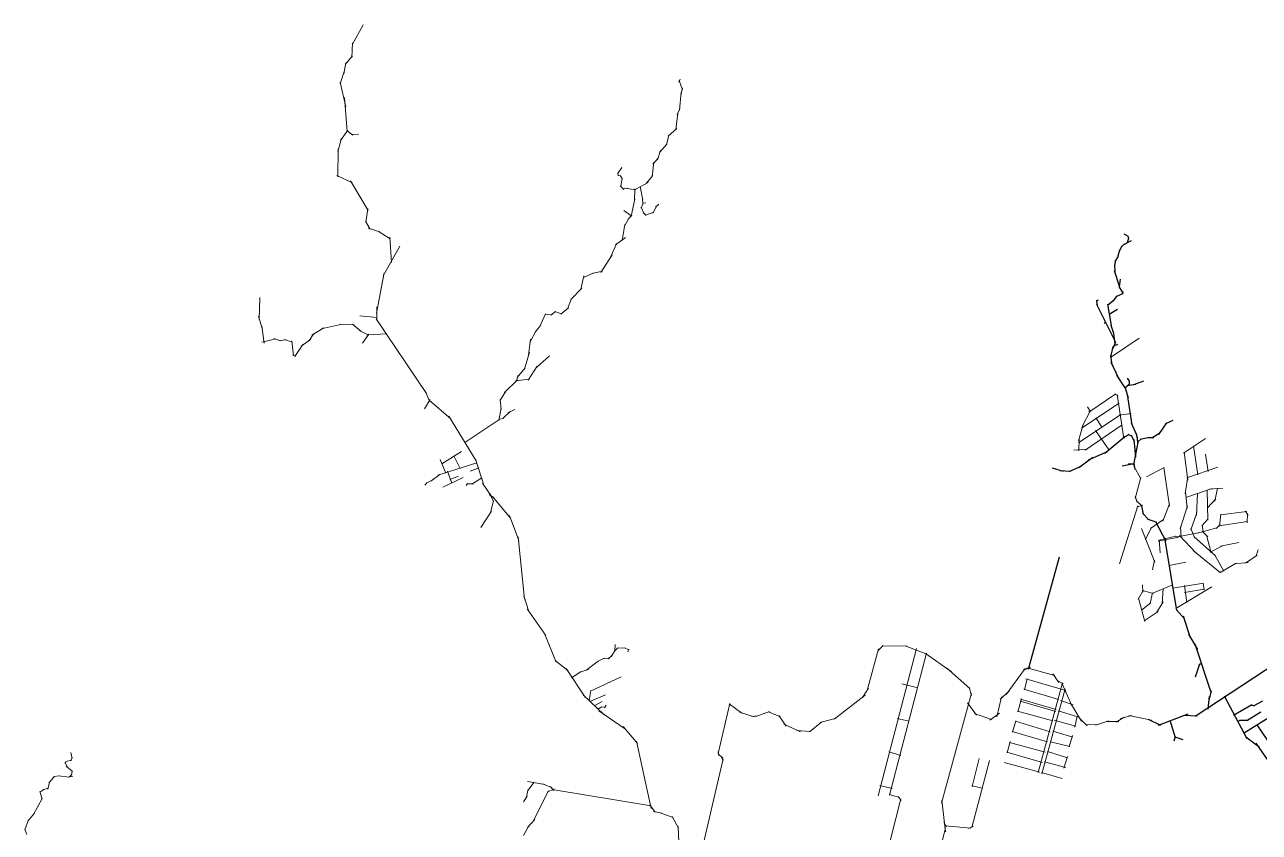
# Model space of a CAD drawing. Header units: inches. Extents: x 723419 to 759401, y 6910722 to 6968430.
# Drawn here: x 724626 to 731647, y 6948192 to 6952784 of the extents above; entities that cross this region are included whole.
import ezdxf

# ---------------------------------------------------------------- set-up
doc = ezdxf.new("R2010")
doc.units = ezdxf.units.IN
doc.header["$MEASUREMENT"] = 0
doc.layers.add('Linhas Axiais - Sao Jose', color=5, linetype='Continuous', lineweight=60)

msp = doc.modelspace()

# ---------------------------------------------------------------- linework, layer by layer
at = {"layer": 'Linhas Axiais - Sao Jose', "lineweight": 0}
for p, q in [((726488.2, 6952669.3), (726551.4, 6952784.4)), ((726487.2, 6952597), (726490.7, 6952680.3)), ((726441.3, 6952505.3), (726453, 6952567.4)), ((726450.5, 6952559.6), (726490.7, 6952606.6)), ((726421.2, 6952447.8), (726443.8, 6952517.3)), ((726452.3, 6952317.6), (726421.2, 6952456.6)), ((728346.1, 6952458.3), (728353.5, 6952475.2)), ((728367.3, 6952413.3), (728348.2, 6952467.3)), ((728356.7, 6952381), (728367.3, 6952425.5)), ((726461.1, 6952176.4), (726445.3, 6952370)), ((728349.3, 6952299), (728358.8, 6952400.6)), ((728328.6, 6952187.3), (728339.7, 6952281)), ((728336.6, 6952273.6), (728351.4, 6952306.4)), ((726406.8, 6952062.1), (726428.7, 6952139)), ((726422.7, 6952125.2), (726463.6, 6952184.8)), ((726459.4, 6952180.6), (726491.8, 6952156.3)), ((726484.8, 6952159.8), (726525, 6952162.3)), ((728275.2, 6952098.4), (728290, 6952158.2)), ((728285.2, 6952150.8), (728333.9, 6952194.8)), ((726406.8, 6951918.5), (726408.2, 6952079)), ((728224.9, 6952015.9), (728241.3, 6952069.3)), ((728235.5, 6952057.2), (728278.9, 6952105.9)), ((728195.1, 6951920.8), (728204.3, 6952002.4)), ((728198.4, 6951991), (728229.1, 6952026)), ((726489.7, 6951884.3), (726401.9, 6951926.2)), ((727997.9, 6951936.7), (728022.3, 6951971.6)), ((728016.5, 6951923.4), (727999, 6951930.3)), ((728001.1, 6951925), (728000.1, 6951942.5)), ((728025.5, 6951906), (728013.3, 6951927.1)), ((728160.9, 6951880.4), (728198.7, 6951926.1)), ((726579, 6951726.9), (726479.8, 6951896.3)), ((728034.4, 6951847.8), (728013.3, 6951867.9)), ((728015.9, 6951864.2), (728024.4, 6951912.3)), ((728094.2, 6951844.8), (728172.4, 6951887.8)), ((728126, 6951864.7), (728141.9, 6951785.8)), ((728055.1, 6951854.6), (728026, 6951850.9)), ((728099.5, 6951845.6), (728039.2, 6951854.6)), ((728074.7, 6951695.2), (728096.9, 6951793.1)), ((728094.9, 6951780.6), (728096, 6951851.3)), ((728140.3, 6951796.4), (728141.3, 6951762)), ((726567, 6951659.9), (726577.5, 6951739.3)), ((728078.9, 6951696.4), (728033.9, 6951728.2)), ((728143.5, 6951771), (728132.3, 6951741.4)), ((728132.9, 6951747.2), (728148.7, 6951708.6)), ((728140.3, 6951768.9), (728158.8, 6951772.1)), ((728143.5, 6951717.1), (728160.9, 6951698.5)), ((728157.2, 6951700.6), (728203.8, 6951717.6)), ((728198, 6951711.8), (728220.2, 6951754.6)), ((728213.8, 6951746.7), (728232.9, 6951764.1)), ((726591, 6951621.4), (726564.1, 6951667.7)), ((728023.5, 6951557), (728039.8, 6951647.8)), ((728036, 6951635.2), (728062.1, 6951683.4)), ((728058.8, 6951679.1), (728078.9, 6951701.5)), ((726646.3, 6951605.9), (726579.7, 6951627.1)), ((726704.9, 6951566.8), (726635.8, 6951610.2)), ((726712, 6951432.4), (726702.1, 6951576.3)), ((727986.1, 6951531.9), (728043.3, 6951573.9)), ((726664.7, 6951355.4), (726758.9, 6951525.5)), ((727958.2, 6951462.4), (727993.5, 6951541.4)), ((727901.8, 6951375.6), (727966.4, 6951476.5)), ((726626.9, 6951143.4), (726670.7, 6951373.8)), ((727804.1, 6951346.7), (727862.3, 6951374.2)), ((727852.8, 6951370), (727912.4, 6951382.7)), ((727788.2, 6951279.3), (727806.2, 6951355.5)), ((725960, 6951107.4), (725964.3, 6951232.6)), ((727713.1, 6951168.9), (727735.6, 6951227.4)), ((727732.8, 6951222.5), (727793.8, 6951285.3)), ((726628, 6951102.9), (726628.7, 6951179.8)), ((727618.5, 6951133.2), (727644.6, 6951153.7)), ((727640.4, 6951153.4), (727679.5, 6951140.7)), ((727674.3, 6951139.2), (727718.7, 6951175.2)), ((725975.8, 6951062), (725955.9, 6951126.8)), ((726629.8, 6951119.8), (726531.3, 6951129.7)), ((726910.6, 6950688), (726624.4, 6951111.4)), ((727554, 6951064.5), (727588.5, 6951140.7)), ((727585.4, 6951136.8), (727624.2, 6951135)), ((725988.1, 6950974.2), (725974.4, 6951070.4)), ((726268.1, 6951026.3), (726243.9, 6950986.1)), ((726326.8, 6951060.2), (726259.3, 6951019.6)), ((726432.6, 6951082.3), (726313.1, 6951054.9)), ((726500.5, 6951077), (726417.6, 6951081.8)), ((726538.9, 6951039), (726489.9, 6951081.4)), ((726584.3, 6951019.2), (726531.8, 6951043.5)), ((726582.5, 6951023.6), (726548.1, 6950972.9)), ((726686.2, 6951027.1), (726572, 6951021.4)), ((727498.9, 6950977.7), (727534.6, 6951045.1)), ((727529.3, 6951035.9), (727560.3, 6951074.3)), ((726053.8, 6950998.9), (725975.8, 6950978.2)), ((726081.6, 6950987), (726042.8, 6950999.4)), ((726112.9, 6950992.7), (726075.4, 6950988.3)), ((726146.9, 6950978.6), (726104.1, 6950994.1)), ((726155.2, 6950900.6), (726145.1, 6950987.5)), ((726208.2, 6950966.3), (726163.2, 6950897.5)), ((726251.8, 6950994.5), (726198.9, 6950957)), ((727492.2, 6950904.3), (727502.5, 6950996)), ((730800.9, 6950891.9), (730963.7, 6951002.6)), ((726167.1, 6950897.5), (726150.8, 6950905.4)), ((727468.2, 6950826), (727496.5, 6950923)), ((727536.7, 6950835.5), (727610.8, 6950901.5)), ((727426.6, 6950778.4), (727473.2, 6950832.3)), ((727490.1, 6950763.2), (727541.3, 6950841.9)), ((727355, 6950693.7), (727428, 6950764.9)), ((727416.7, 6950758.6), (727496.8, 6950767.8)), ((727423.8, 6950756.5), (727430.5, 6950789.3)), ((726929.2, 6950643.5), (726903.6, 6950701.7)), ((727328.5, 6950645), (727362.4, 6950701.1)), ((730677.9, 6950581), (730830.9, 6950685.1)), ((730823.4, 6950683.3), (730844.2, 6950673.6)), ((730875.9, 6950431.5), (730839.3, 6950681.5)), ((726931.8, 6950652.8), (726900.9, 6950599.4)), ((727049.1, 6950543), (726926.5, 6950649.7)), ((727323.2, 6950533.9), (727335.9, 6950604.8)), ((727336.3, 6950595.3), (727329.6, 6950653.8)), ((727374.3, 6950577.3), (727413.2, 6950595.6)), ((730636.5, 6950489.7), (730849.4, 6950633)), ((730687.2, 6950583.2), (730670, 6950611.4)), ((727194.1, 6950303.9), (727038.6, 6950557.9)), ((727128.9, 6950407.9), (727328.5, 6950540.6)), ((727323.6, 6950540.2), (727351.1, 6950546.6)), ((727345.1, 6950544.5), (727389.1, 6950586.8)), ((730618.8, 6950406.4), (730860.5, 6950566.9)), ((730640.4, 6950499.9), (730688, 6950590.3)), ((730752.9, 6950493.7), (730716.7, 6950548.4)), ((730850.3, 6950563.8), (730918.2, 6950573.9)), ((730619.7, 6950417.8), (730645.7, 6950510.4)), ((730655.9, 6950365.8), (730868, 6950509.1)), ((730793.4, 6950364.5), (730715.4, 6950476.5)), ((730620.6, 6950360.9), (730622.8, 6950429.7)), ((731341.8, 6950431), (731216.9, 6950347.9)), ((731273.6, 6950389.2), (731298.4, 6950224.1)), ((727022, 6950234.7), (726988.5, 6950312.7)), ((726998.3, 6950288), (727110.9, 6950357.8)), ((727102.8, 6950259.8), (727067.5, 6950333.1)), ((727239.6, 6950161), (727189.5, 6950313)), ((730591.9, 6950364.5), (730669.1, 6950369.8)), ((731220.6, 6950353.7), (731240.2, 6950194.5)), ((731340.2, 6950342.6), (731356.1, 6950243.7)), ((727197.3, 6950293.6), (726976.1, 6950222.7)), ((727055.8, 6950177.9), (727030.1, 6950244.9)), ((727208.9, 6950265.1), (727159.9, 6950245.7)), ((730973.6, 6950201.6), (730933.4, 6950273.1)), ((731005.6, 6950214.1), (731105.7, 6950266.5)), ((731103.3, 6950266.8), (731136.6, 6950046.8)), ((731411.1, 6950269.1), (731234.9, 6950208.2)), ((726914.7, 6950180.7), (726901.7, 6950165.9)), ((726948.2, 6950195.6), (726909.8, 6950176.5)), ((726987, 6950227.3), (726936.3, 6950188)), ((727003.3, 6950153.6), (727119, 6950209.3)), ((727044.5, 6950198.4), (727093.9, 6950217.4)), ((727137.7, 6950164.5), (727145.1, 6950175.1)), ((727141.6, 6950173.7), (727177.2, 6950174.4)), ((727168.7, 6950170.9), (727225.9, 6950207.2)), ((727282.3, 6950099.3), (727230.5, 6950177.9)), ((730941.4, 6950090.9), (730973.6, 6950208.7)), ((731241.5, 6950214.3), (731225.6, 6950117.2)), ((727294.7, 6950093.6), (727267.9, 6950113.7)), ((727292.6, 6950072.1), (727273.9, 6950112.7)), ((727389.5, 6949978.7), (727287.4, 6950101.2)), ((730952.4, 6950069.8), (730941.8, 6950103.7)), ((731226.5, 6950130.5), (731236.4, 6950032.4)), ((731229.1, 6950095.4), (731379, 6950147.4)), ((731295.2, 6950119.6), (731289.9, 6949993.2)), ((731349.9, 6950139), (731354.1, 6949967.3)), ((731363.4, 6950143), (731439.9, 6950148.9)), ((731394.5, 6950075.3), (731408.8, 6950148.7)), ((727276, 6950010), (727291.8, 6950077.4)), ((730852.8, 6949719.2), (730957.2, 6950048.7)), ((730951.2, 6950040.9), (730982.3, 6950052.9)), ((731136.3, 6950058.8), (731097.8, 6949961)), ((731238.2, 6950047.9), (731197.6, 6949918.4)), ((731351.6, 6950036.7), (731399.1, 6950087.4)), ((727219.5, 6949925.3), (727280.6, 6950018.1)), ((727435.8, 6949851.9), (727382.4, 6949994.3)), ((731103.1, 6949969.7), (731027.8, 6949920.1)), ((731291.7, 6950008.8), (731258, 6949912)), ((731355.2, 6949973.3), (731321, 6949934.1)), ((731579.6, 6949959.9), (731416.2, 6949935.2)), ((731420.1, 6949933.4), (731428.2, 6950001.5)), ((731425.7, 6949997.6), (731575.7, 6950016.7)), ((731568.6, 6950017.7), (731583.4, 6949994.1)), ((731580.6, 6950004.7), (731577.1, 6949952.5)), ((730976.3, 6949919.9), (731053.6, 6949728.4)), ((731034.9, 6949927), (730999.2, 6949857.3)), ((731309.2, 6949896.4), (731184.4, 6949872.7)), ((731198.8, 6949930.9), (731202.4, 6949865.8)), ((731258.2, 6949918.6), (731281.1, 6949865.3)), ((731406.1, 6949922.4), (731296.2, 6949893.5)), ((731322.4, 6949937.3), (731330.5, 6949892.2)), ((731322.4, 6949904.1), (731354.1, 6949872)), ((731425, 6949942.2), (731401.4, 6949920)), ((727468.9, 6949517.2), (727432.4, 6949872.3)), ((731187.5, 6949871), (731072, 6949847.3)), ((731074.8, 6949853), (731172.7, 6949876.4)), ((731078, 6949854.9), (731083.5, 6949781.9)), ((731186.8, 6949872.9), (731169.6, 6949876.2)), ((731194.1, 6949875), (731175.5, 6949865.5)), ((731285.7, 6949780.7), (731193.6, 6949879.8)), ((731275.5, 6949874.5), (731398.2, 6949763.7)), ((731346.7, 6949881.6), (731373.9, 6949781.7)), ((731437, 6949821.2), (731367.9, 6949784.9)), ((731530.9, 6949839.2), (731426.4, 6949818.1)), ((731426.4, 6949668.1), (731270.5, 6949794.4)), ((731391.5, 6949772.2), (731446.2, 6949676.6)), ((731567.9, 6949723.2), (731634.6, 6949766.9)), ((731628.2, 6949759.9), (731639.9, 6949798.3)), ((731050.9, 6949739.9), (731040.5, 6949683.7)), ((731134.5, 6949709.6), (731229.1, 6949727.1)), ((731423.6, 6949668.5), (731515.3, 6949722.5)), ((731505.5, 6949718.9), (731583.8, 6949727)), ((731155.7, 6949579.8), (731330, 6949608.1)), ((731328.6, 6949608.8), (731333.5, 6949570.3)), ((730987.2, 6949567.2), (730958.6, 6949516.7)), ((730980.9, 6949566.2), (731044.6, 6949549.5)), ((730981.9, 6949598.2), (730985.4, 6949557.7)), ((731027.2, 6949492.3), (731040.4, 6949554.3)), ((731035.9, 6949549), (731155.5, 6949598.4)), ((731095.2, 6949491), (731099.9, 6949577.8)), ((731173.2, 6949464.8), (731377.2, 6949587.6)), ((731334.2, 6949575.1), (731222.1, 6949555.9)), ((731235.1, 6949498.2), (731222.2, 6949594.5)), ((727493.2, 6949447.1), (727464.9, 6949536)), ((730960.2, 6949523.8), (730997, 6949389.7)), ((730976.9, 6949454.2), (731029.8, 6949497.4)), ((731062.9, 6949440), (731099.7, 6949502.1)), ((727590.6, 6949310.1), (727484.2, 6949463)), ((730993, 6949393.9), (731072.7, 6949447.9)), ((727649.6, 6949159.8), (727583.2, 6949322.3)), ((727983.1, 6949223.1), (727984.5, 6949259.7)), ((727942.1, 6949178.1), (727967.7, 6949198)), ((727962, 6949191.8), (727986.2, 6949230.2)), ((727981.8, 6949223.6), (727999.9, 6949241.2)), ((727995.1, 6949239.9), (728041.8, 6949240.8)), ((728035.2, 6949241.6), (728064.3, 6949229.3)), ((728061.6, 6949233.3), (728056.8, 6949217.8)), ((729417.6, 6948998.2), (729482, 6949235.5)), ((729477.2, 6949223.3), (729507.6, 6949254.4)), ((729479, 6948400.1), (729698.1, 6949237.8)), ((729502.7, 6949252), (729644.3, 6949250.7)), ((729544.6, 6948403.3), (729754.2, 6949211)), ((729633.1, 6949252.4), (729757.4, 6949204.6)), ((729749.6, 6949209), (729894.5, 6949106.4)), ((727714.7, 6949111.4), (727642.7, 6949169.3)), ((727813.7, 6948960), (727704.9, 6949122.5)), ((727779.4, 6949100), (727835, 6949120.4)), ((727818.2, 6949111.1), (727887.5, 6949165.8)), ((727879.5, 6949160.5), (727922.3, 6949181.2)), ((727917.4, 6949180.8), (727952.7, 6949178.6)), ((730001.2, 6949009.8), (729867.6, 6949128)), ((730207.2, 6948975.3), (730315.4, 6949122.9)), ((730484.5, 6949082.9), (730325.7, 6949126.8)), ((727736.6, 6949069.7), (727791.3, 6949106.7)), ((727843.5, 6948995), (728018.2, 6949075.1)), ((730327.8, 6949064.7), (730311.4, 6949002.3)), ((730547.5, 6948997.7), (730320.3, 6949063.7)), ((730506.2, 6949044.3), (730472.3, 6949093.5)), ((730533.2, 6949036.3), (730496.7, 6949054.3)), ((727835.6, 6948941), (727845.1, 6948998.7)), ((729390.3, 6948958.3), (729424.7, 6949012.3)), ((729615, 6949035.6), (729705, 6949013.4)), ((729840.7, 6948357.1), (730010.9, 6948982.4)), ((730010.5, 6948968.3), (729998.1, 6949017.3)), ((730225.4, 6948995.2), (730173.6, 6948949.3)), ((730507.7, 6948947.8), (730308.2, 6949006)), ((730390, 6948532.4), (730527.9, 6949042.2)), ((730410.1, 6948524), (730542.7, 6949007.8)), ((730523.1, 6949043.7), (730582.9, 6948909.3)), ((727921.5, 6948860), (727803.6, 6948971.9)), ((727840, 6948935.5), (727928.5, 6948973.6)), ((727864.7, 6948911.2), (727911.2, 6948936.2)), ((727923.2, 6948900.6), (727933.1, 6948915.1)), ((728569.9, 6948640.6), (728636.5, 6948925)), ((728633.1, 6948921.5), (728703.9, 6948869.5)), ((729228.7, 6948835.1), (729405.1, 6948972)), ((729987.8, 6948928), (730038.6, 6948857.5)), ((730181.7, 6948963.1), (730154.2, 6948849.1)), ((730293.9, 6948950.4), (730273.3, 6948876.9)), ((730489.7, 6948879.5), (730287.5, 6948937.7)), ((730491.8, 6948891.1), (730289.7, 6948949.4)), ((730516.8, 6948941.1), (730589.3, 6948916.2)), ((730571.8, 6948930.6), (730636.4, 6948823.1)), ((727886.5, 6948891.8), (727908.4, 6948905.2)), ((728043.5, 6948779.2), (727891.8, 6948883.3)), ((727902.4, 6948904.1), (727929.2, 6948905.5)), ((728690.3, 6948875.2), (728774.3, 6948849.4)), ((728761.9, 6948850.7), (728795.6, 6948853.4)), ((728784.2, 6948850.9), (728862.7, 6948878.3)), ((728856.3, 6948877.4), (728924.2, 6948849.2)), ((728915.4, 6948856), (728957.3, 6948794.7)), ((729150.6, 6948816.5), (729240.8, 6948840.8)), ((729587.5, 6948839.3), (729655.8, 6948824)), ((730026.6, 6948867.4), (730123.9, 6948833.5)), ((730169, 6948869.9), (730113.9, 6948829.3)), ((730472.7, 6948825), (730271.7, 6948881.1)), ((730502.5, 6948883.4), (730615.7, 6948848.5)), ((730612, 6948853.2), (730597.2, 6948790.3)), ((730668.6, 6948798.2), (730620, 6948845.3)), ((730878.7, 6948847.4), (730832.7, 6948817.3)), ((730922.6, 6948856.9), (730858.1, 6948839)), ((731034.8, 6948829.4), (730905.2, 6948855.4)), ((728111.6, 6948696.7), (728030.1, 6948793)), ((728944, 6948806.6), (729038.4, 6948763)), ((729017.7, 6948771.6), (729097.1, 6948765)), ((729088.5, 6948763), (729159.4, 6948819.9)), ((730262.7, 6948825), (730243.6, 6948760.4)), ((730456.9, 6948763.6), (730260, 6948823.9)), ((730585.8, 6948733.5), (730472.5, 6948766.3)), ((730601.7, 6948794.9), (730480.6, 6948828.6)), ((730731.6, 6948803), (730658.6, 6948804.6)), ((730791.4, 6948825.2), (730715.7, 6948800.9)), ((730847.5, 6948821.5), (730777.1, 6948821.5)), ((728188.2, 6948327), (728106, 6948709.7)), ((730213.2, 6948643.6), (730231.2, 6948708.1)), ((730227, 6948702.8), (730429.1, 6948646.7)), ((730242.6, 6948764.7), (730442.1, 6948707)), ((730569.9, 6948680.6), (730458.8, 6948706)), ((730565.7, 6948677.4), (730584.7, 6948742)), ((724896.4, 6948612.5), (724888, 6948646)), ((728574.1, 6948628.9), (728569.4, 6948651)), ((728595.9, 6948613), (728570.1, 6948638)), ((729540.9, 6948649.9), (729608.1, 6948628.7)), ((730212.2, 6948646.7), (730414.3, 6948589.6)), ((730556.1, 6948616), (730441.8, 6948651)), ((724869, 6948560.2), (724856.7, 6948588)), ((724857.3, 6948583.4), (724862.8, 6948596.8)), ((724860.2, 6948594.6), (724891.7, 6948601.2)), ((724898.1, 6948537.9), (724861.7, 6948567.5)), ((724889.1, 6948599.2), (724897, 6948617.1)), ((728468.4, 6948048.6), (728599, 6948609.7)), ((728598.1, 6948597.4), (728587.3, 6948622.1)), ((730012.7, 6948219.1), (730111.9, 6948600.1)), ((730014.9, 6948452), (730054.1, 6948610.7)), ((730196.3, 6948588.5), (730398.5, 6948533.5)), ((730546.6, 6948561), (730426, 6948592.8)), ((730535, 6948556.8), (730556.1, 6948623.4)), ((724764.5, 6948471.4), (724796.2, 6948511.7)), ((724792.9, 6948508.4), (724824.7, 6948513)), ((724818.3, 6948513.5), (724882.2, 6948506.2)), ((724873.6, 6948505.5), (724900.3, 6948511.3)), ((724878.9, 6948505.8), (724895, 6948521.4)), ((724893, 6948518.3), (724896.6, 6948540.4)), ((730526.5, 6948498.6), (730409, 6948531.4)), ((724712.7, 6948420.2), (724735.2, 6948435.9)), ((724725.9, 6948380.3), (724713.3, 6948424.2)), ((724727.9, 6948433), (724762.1, 6948442)), ((724759, 6948437), (724767.4, 6948477.8)), ((727490, 6948436.3), (727478.4, 6948386.9)), ((727584.6, 6948463.5), (727486.1, 6948481.5)), ((727523.9, 6948476.6), (727487.2, 6948429.6)), ((727515.8, 6948252.2), (727605, 6948427.9)), ((727625.7, 6948444.3), (727572.6, 6948466.7)), ((727598.3, 6948420.1), (727637.1, 6948438.5)), ((727634.3, 6948430), (727616, 6948452.6)), ((727625.8, 6948436), (728188.5, 6948342.5)), ((729490.1, 6948457.2), (729560, 6948440.3)), ((730073.5, 6948443.1), (730012.7, 6948455.5)), ((724676.1, 6948292.3), (724725.3, 6948384.9)), ((727484.7, 6948396.8), (727462.2, 6948365.8)), ((728210.7, 6948306.3), (728180.5, 6948348.9)), ((729308, 6947204.7), (729609.1, 6948382.1)), ((729601.7, 6948388.9), (729542.1, 6948406.5)), ((729609.6, 6948372.1), (729593.7, 6948395.9)), ((729862.3, 6948194.9), (729841.1, 6948374.8)), ((724644.8, 6948255.3), (724682, 6948300.7)), ((728250.3, 6948300.2), (728202.2, 6948310.5)), ((728313.6, 6948276.1), (728235, 6948304.5)), ((728343.5, 6948215.6), (728307.8, 6948281.4)), ((724639.3, 6948179.9), (724626.5, 6948210.5)), ((724627.1, 6948205), (724647.9, 6948262.8)), ((727463.6, 6948174.6), (727494.3, 6948231.7)), ((727485.8, 6948218.3), (727526.7, 6948264.9)), ((728346.9, 6948137.2), (728342.7, 6948224.6)), ((729562.8, 6947040.3), (729863.2, 6948216.5)), ((729853.9, 6948249.1), (729868.9, 6948223.5)), ((729862.3, 6948228.4), (730007, 6948214.7)), ((729992.4, 6948212.9), (730021.1, 6948227.5))]:
    msp.add_line(p, q, dxfattribs=at)
at = {"layer": 'Linhas Axiais - Sao Jose', "linetype": 'Continuous', "lineweight": 25}
for p, q in [((730875.9, 6951594.5), (730901.4, 6951581.8)), ((730899.3, 6951584.5), (730903.2, 6951566.7)), ((730843.5, 6951461.6), (730853.8, 6951504.2)), ((730851.8, 6951497.5), (730867.6, 6951527.1)), ((730865.3, 6951523.9), (730881.4, 6951537.5)), ((730876, 6951533.8), (730919.4, 6951556.9)), ((730903.5, 6951570.4), (730896.1, 6951543.2)), ((730830.2, 6951442.9), (730823.1, 6951415.5)), ((730827.8, 6951437.5), (730845.1, 6951464.9)), ((730824.1, 6951420.8), (730824.8, 6951379.1)), ((730852.7, 6951298.1), (730824.1, 6951384.4)), ((730871.5, 6951261.4), (730850.4, 6951295.2)), ((730856.7, 6951336.6), (730851, 6951291.7)), ((730836, 6951242.2), (730816.3, 6951213.4)), ((730832.3, 6951238.1), (730870.9, 6951256.4)), ((730871.1, 6951265.5), (730869.1, 6951252.2)), ((730730.8, 6951217.9), (730719.9, 6951213.6)), ((730721.6, 6951215), (730725, 6951186.7)), ((730828.4, 6950980.3), (730722.4, 6951193.6)), ((730785.5, 6951190.5), (730821.5, 6951219.2)), ((730808, 6951062), (730785.8, 6951195.2)), ((730840.6, 6951164.5), (730794, 6951136.1)), ((730774.5, 6951092.9), (730765.8, 6951084.9)), ((730820.7, 6951028.5), (730804.2, 6951073.6)), ((730827.6, 6950972.4), (730818.2, 6951038.8)), ((730803.3, 6950893.8), (730816.4, 6950953.8)), ((730828.7, 6950978.2), (730813.7, 6950943.1)), ((730839.9, 6950966), (730817.7, 6950955.5)), ((730810.7, 6950848.5), (730803, 6950905.2)), ((730846.7, 6950775.4), (730805.4, 6950865.9)), ((730885.1, 6950719.3), (730836.5, 6950791.2)), ((730882.8, 6950719.1), (730907.5, 6950740.8)), ((730895.9, 6950773.9), (730907.3, 6950757.2)), ((730896.1, 6950732.4), (730945.1, 6950739.5)), ((730906.4, 6950759.3), (730906.2, 6950737.4)), ((730989.4, 6950756.5), (730931.2, 6950736.5)), ((730902.7, 6950661.3), (730883.4, 6950723.9)), ((730924.2, 6950509.3), (730898.3, 6950682.3)), ((731155.6, 6950534.5), (731112.7, 6950514.2)), ((730907.1, 6950453.1), (730874.9, 6950435.6)), ((730925.3, 6950442.3), (730901.7, 6950453.5)), ((730950.4, 6950450.2), (730921, 6950519)), ((730954.9, 6950433.4), (730946.2, 6950460.8)), ((731081.2, 6950462), (731036.8, 6950433.8)), ((731119.1, 6950519.8), (731073.7, 6950453.8)), ((730883.1, 6950441.2), (730768, 6950346.4)), ((730936.3, 6950415.8), (730920.5, 6950449)), ((730934, 6950425.1), (730943.8, 6950324.8)), ((730934.4, 6950281.2), (730959.9, 6950419.9)), ((730956.3, 6950397.6), (730953.8, 6950439.2)), ((730974.5, 6950429.4), (730957.6, 6950414.6)), ((730969.6, 6950427), (731023.3, 6950438.8)), ((731014, 6950437.3), (731046.8, 6950436.6)), ((730700.5, 6950323.8), (730621.1, 6950264.6)), ((730781.8, 6950356.3), (730674.5, 6950307.5)), ((730533.8, 6950243.2), (730471.5, 6950262.1)), ((730572.2, 6950243.5), (730513.7, 6950246.6)), ((730636.1, 6950273.7), (730563.2, 6950242)), ((730866.3, 6950274.9), (730913.7, 6950285.9)), ((730936, 6950285), (730900.5, 6950284.6)), ((730933.8, 6950291.1), (730939.1, 6950255.1)), ((730980.1, 6950045.8), (730946.6, 6950079.5)), ((730977.6, 6950048.9), (730986.4, 6950001.1)), ((730983.5, 6950007.2), (731018.6, 6949968.7)), ((731063.6, 6949953), (731011.7, 6949973.1)), ((731117.4, 6949845.3), (731059.2, 6949957.3)), ((731177.8, 6949453.3), (731110.5, 6949866.8)), ((730508.2, 6949756.8), (730333.3, 6949118.1)), ((731221.9, 6949406.3), (731176, 6949457.3)), ((731254.5, 6949301.8), (731216.1, 6949420.5)), ((731298, 6949231.6), (731246.8, 6949317.9)), ((731372.4, 6948986.1), (731283.2, 6949261.4)), ((730343.3, 6949128.9), (730304.8, 6949114.1)), ((731307, 6949148.6), (731282.7, 6949074.9)), ((731746.6, 6949156.5), (731283, 6948849.5)), ((731319.9, 6949153.3), (731303.6, 6949143.1)), ((731372.4, 6948996.3), (731362, 6948948.9)), ((732007.6, 6949033.8), (731557.1, 6948753.9)), ((731355.5, 6948891.9), (731364.4, 6948964.1)), ((731447, 6948968.1), (731576.9, 6948725.7)), ((731604.4, 6948917.4), (731500, 6948856.5)), ((731601.7, 6948916.9), (731619.9, 6948911.6)), ((731664.4, 6948937), (731616.7, 6948910.8)), ((731241.2, 6948862.8), (731071.9, 6948799.3)), ((731293.4, 6948852.6), (731218.7, 6948856.2)), ((731576.1, 6948827.3), (731656.5, 6948877)), ((731086.2, 6948799.8), (731016.3, 6948833.7)), ((731138.5, 6948828.9), (731168.5, 6948731.6)), ((731522.3, 6948822.7), (731537.6, 6948829.8)), ((731534.4, 6948828.9), (731582.8, 6948829)), ((731632.2, 6948803.3), (731875.7, 6948446.2)), ((731168.1, 6948737.5), (731161.6, 6948710.5)), ((731165.9, 6948735.2), (731212.4, 6948719.8)), ((731570.3, 6948734), (731646, 6948678.5)), ((731626.9, 6948698.8), (731870.4, 6948345.7))]:
    msp.add_line(p, q, dxfattribs=at)

doc.saveas('drawing.dxf')
